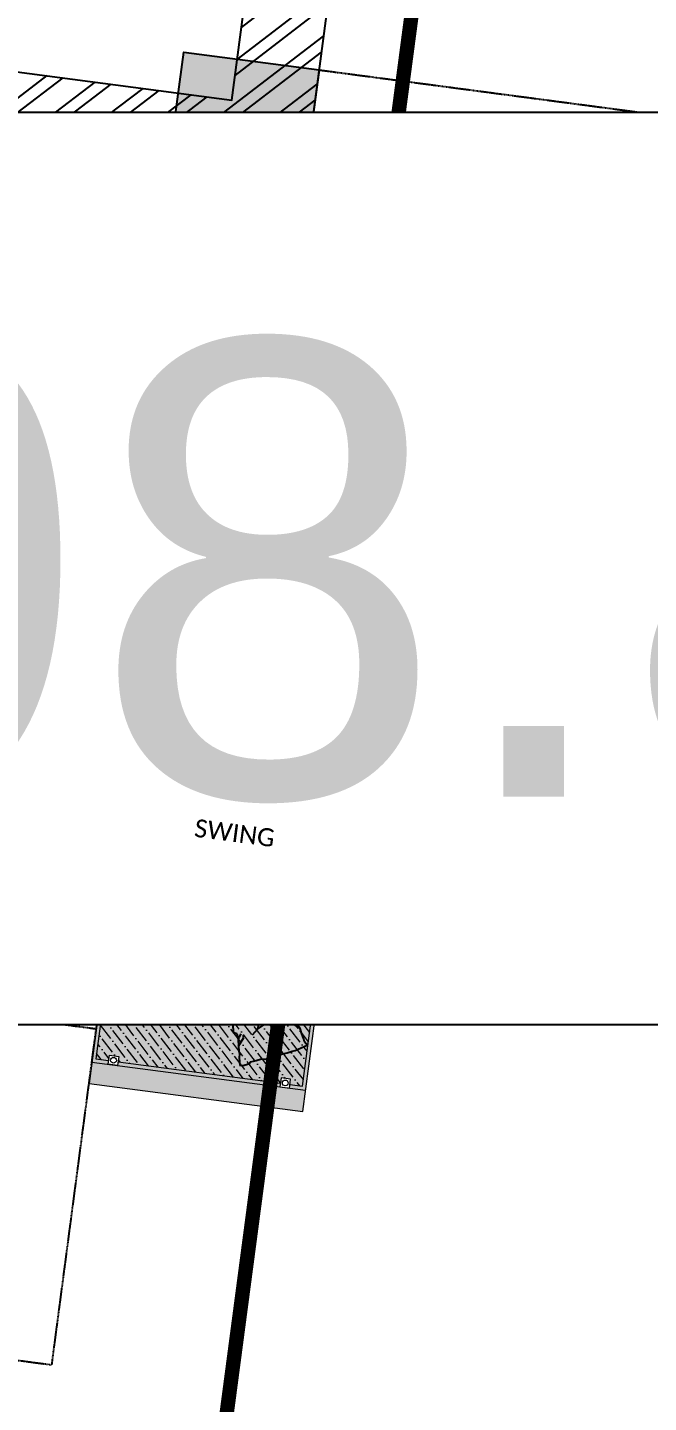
# Model space of a CAD drawing. Header units: millimetres. Extents: x -176651 to 424033, y -469666 to 486614.
# Drawn here: x 136760 to 138488, y 90617 to 94443 of the extents above; entities that cross this region are included whole.
import ezdxf

# ---------------------------------------------------------------- set-up
doc = ezdxf.new("R2010")
doc.units = ezdxf.units.MM
doc.linetypes.add('1625_East Villa$0$DASHED', pattern=[0.75, 0.5, -0.25])
doc.linetypes.add('1625E_Roof Plan$0$DASHED', pattern=[0.75, 0.5, -0.25])
for name, color, linetype in [('1625_East Villa$0$ad-Elevation 10', 8, 'Continuous'), ('1625_East Villa$0$ad-Furniture', 8, 'Continuous'), ('1625_East Villa$0$ad-Wall', 8, 'Continuous'), ('1625_East Villa$0$ad-Wall hatch', 8, 'Continuous'), ('1625E_Columns$0$ad-Column', 8, 'Continuous'), ('1625E_Columns$0$ad-Column Hatch', 8, 'Continuous'), ('1625E_Roof Plan$0$ad-Primary Roof', 8, 'Continuous'), ('Site Levels$0$ad-Lvl-Plinth', 30, 'Continuous')]:
    doc.layers.add(name, color=color, linetype=linetype)
doc.styles.add('1625_East Villa$0$Standard', font='calibril.ttf')
doc.styles.add('Site Levels$0$Sections_The woods Site plan_Entrances$0$Standard', font='arial.ttf')

# ---------------------------------------------------------------- blocks, each defined once
blk = doc.blocks.new('1625_East Villa$0$zw$2978')
at = {"layer": '1625_East Villa$0$ad-Furniture'}
for p, q in [((-315, 315), (-315, 1740)), ((-285, 285), (-285, 1740)), ((-315, 315), (-2450, 315)), ((-285, 285), (-2450, 285))]:
    blk.add_line(p, q, dxfattribs=at)
for points in [[(0, 1740), (-600, 1740), (-600, 600), (-2450, 600), (-2450, 0), (0, 0)], [(-550, 1695), (-550, 1665), (-50, 1665), (-50, 1695)], [(-550, 1625), (-550, 1595), (-50, 1595), (-50, 1625)], [(-550, 1555), (-550, 1525), (-50, 1475), (-50, 1505)], [(-550, 1425), (-550, 1395), (-50, 1395), (-50, 1425)], [(-550, 1355), (-550, 1325), (-50, 1325), (-50, 1355)], [(-550, 1285), (-550, 1255), (-50, 1255), (-50, 1285)], [(-550, 1215), (-550, 1185), (-50, 1185), (-50, 1215)], [(-550, 1145), (-550, 1115), (-50, 1115), (-50, 1145)], [(-550, 1100), (-550, 1070), (-50, 1020), (-50, 1050)], [(-550, 970), (-550, 940), (-50, 940), (-50, 970)], [(-550, 900), (-550, 870), (-50, 870), (-50, 900)], [(-550, 830), (-550, 800), (-50, 800), (-50, 830)], [(-550, 785), (-550, 755), (-50, 705), (-50, 735)], [(-550, 655), (-550, 625), (-50, 625), (-50, 655)], [(-550, 585), (-550, 555), (-50, 555), (-50, 585)], [(-2355, 50), (-2325, 50), (-2325, 550), (-2355, 550)], [(-2285, 50), (-2255, 50), (-2255, 550), (-2285, 550)], [(-2215, 50), (-2185, 50), (-2185, 550), (-2215, 550)], [(-2170, 50), (-2140, 50), (-2090, 550), (-2120, 550)], [(-2040, 50), (-2010, 50), (-2010, 550), (-2040, 550)], [(-1970, 50), (-1940, 50), (-1940, 550), (-1970, 550)], [(-1900, 50), (-1870, 50), (-1870, 550), (-1900, 550)], [(-1855, 50), (-1825, 50), (-1775, 550), (-1805, 550)], [(-1725, 50), (-1695, 50), (-1695, 550), (-1725, 550)], [(-1655, 50), (-1625, 50), (-1625, 550), (-1655, 550)], [(-1585, 50), (-1555, 50), (-1555, 550), (-1585, 550)], [(-1540, 50), (-1510, 50), (-1460, 550), (-1490, 550)], [(-1410, 50), (-1380, 50), (-1380, 550), (-1410, 550)], [(-1340, 50), (-1310, 50), (-1310, 550), (-1340, 550)], [(-1270, 50), (-1240, 50), (-1240, 550), (-1270, 550)], [(-1197.7, 50), (-1167.7, 50), (-1167.7, 550), (-1197.7, 550)], [(-1152.7, 50), (-1122.7, 50), (-1072.7, 550), (-1102.7, 550)], [(-1022.7, 50), (-992.7, 50), (-992.7, 550), (-1022.7, 550)], [(-952.7, 50), (-922.7, 50), (-922.7, 550), (-952.7, 550)], [(-882.7, 50), (-852.7, 50), (-852.7, 550), (-882.7, 550)], [(-810.5, 50), (-780.5, 50), (-780.5, 550), (-810.5, 550)], [(-765.5, 50), (-735.5, 50), (-685.5, 550), (-715.5, 550)]]:
    blk.add_lwpolyline(points, close=True, dxfattribs=at)
blk = doc.blocks.new('1625_East Villa$0$zw$140E')
at = {"layer": '1625_East Villa$0$ad-Furniture', "linetype": 'ByBlock'}
for p, q in [((-154.8, 289.1), (-188.1, 255.9)), ((-142.5, 246.4), (-154.8, 289.1)), ((-223.2, 224.5), (-259.3, 194.1)), ((-211.8, 241.6), (-223.2, 224.5)), ((-183.3, 246.4), (-213.7, 222.6)), ((-188.1, 255.9), (-211.8, 241.6)), ((-164.3, 241.6), (-161.5, 203.6)), ((-135.8, 236.9), (-142.5, 246.4)), ((-112.1, 210.3), (-135.8, 236.9)), ((-88.3, 177), (-112.1, 210.3)), ((-349.6, 137.1), (-370.5, 129.5)), ((-318.2, 148.5), (-349.6, 137.1)), ((-349.6, 137.1), (-302.1, 124.8)), ((-294.5, 162.8), (-318.2, 148.5)), ((-318.2, 148.5), (-308.7, 146.6)), ((-308.7, 146.6), (-289.7, 141.9)), ((-302.1, 124.8), (-292.6, 132.4)), ((-292.6, 181.8), (-294.5, 162.8)), ((-259.3, 194.1), (-292.6, 181.8)), ((-283.1, 179.9), (-283.1, 179.9)), ((-66.5, 143.8), (-88.3, 177)), ((-28.5, 96.3), (-66.5, 143.8)), ((-401.8, 118.1), (-435.1, 103.9)), ((-435.1, 103.9), (-427.5, 84.9)), ((-435.1, 103.9), (-435.1, 103.9)), ((-427.5, 84.9), (-413.2, 61.1)), ((-382.8, 122.9), (-401.8, 118.1)), ((-370.5, 129.5), (-382.8, 122.9)), ((-245.1, 75.4), (-280.2, 91.5)), ((-216.6, 77.3), (-245.1, 75.4)), ((-245.1, 75.4), (-211.8, 48.8)), ((-192.8, 53.5), (-216.6, 77.3)), ((-17.1, 56.4), (-28.5, 96.3)), ((-413.2, 61.1), (-403.7, 61.1)), ((-403.7, 61.1), (-397.1, 48.8)), ((-397.1, 48.8), (-389.5, 37.4)), ((-389.5, 37.4), (-375.2, 15.5)), ((-375.2, 15.5), (-370.5, -5.4)), ((-375.2, 15.5), (-375.2, 15.5)), ((-211.8, 48.8), (-197.6, 37.4)), ((-197.6, 37.4), (-175.7, 1.3)), ((-133, 13.6), (-192.8, 53.5)), ((-175.7, 1.3), (-169.1, -10.1)), ((-17.1, 18.4), (-52.2, 34.5)), ((0, 4.1), (-42.7, -14.9)), ((-19, 46.9), (-17.1, 56.4)), ((-12.3, 37.4), (-19, 46.9)), ((20.9, 18.4), (-12.3, 37.4)), ((-12.3, -13), (30.4, 8.9)), ((30.4, 8.9), (20.9, 18.4)), ((-370.5, -5.4), (-346.7, -29.1)), ((-346.7, -29.1), (-340.1, -51)), ((-346.7, -29.1), (-346.7, -29.1)), ((-340.1, -51), (-332.5, -57.6)), ((-332.5, -57.6), (-325.8, -69)), ((-173.8, -73.8), (-159.6, -57.6)), ((-140.6, -62.4), (-154.8, -76.6)), ((-126.3, -46.2), (-140.6, -62.4)), ((-112.1, -67.1), (-97.8, -43.4)), ((-97.8, -43.4), (-55.1, -24.4)), ((-55.1, -24.4), (-12.3, -13)), ((-325.8, -69), (-311.6, -92.8)), ((-311.6, -92.8), (-297.3, -114.6)), ((-297.3, -114.6), (-289.7, -126)), ((-289.7, -126), (-249.8, -173.5)), ((-204.2, -133.6), (-183.3, -119.4)), ((-183.3, -119.4), (-175.7, -92.8)), ((-183.3, -119.4), (-166.2, -95.6)), ((-175.7, -92.8), (-173.8, -73.8)), ((-166.2, -95.6), (-154.8, -76.6)), ((-154.8, -76.6), (-123.5, -73.8)), ((-123.5, -73.8), (-112.1, -67.1)), ((-249.8, -173.5), (-237.5, -157.4)), ((-237.5, -157.4), (-226.1, -149.8)), ((-226.1, -149.8), (-204.2, -133.6))]:
    blk.add_line(p, q, dxfattribs=at)
blk = doc.blocks.new('1625_East Villa$0$zw$B417')
at = {"layer": '1625_East Villa$0$ad-Furniture', "lineweight": 5, "ltscale": 1.8, "transparency": 33554559}
h = blk.add_hatch(color=33, dxfattribs=at)
h.dxf.hatch_style = 1
h.set_gradient(color1=(204, 153, 102), color2=(153, 114, 0), tint=0.11)
h.paths.add_polyline_path([(-640, 300), (-700, 300), (-700, -300), (-640, -300)])
h = blk.add_hatch(color=33, dxfattribs=at)
h.dxf.hatch_style = 1
h.set_gradient(color1=(204, 153, 102), color2=(153, 114, 0), tint=0.11)
h.paths.add_polyline_path([(640, 300), (-640, 300), (-640, 254.3), (-630, 254.3), (-630, 290), (630, 290), (630, 254.3), (640, 254.3)])
h.paths.add_polyline_path([(-630, 227.9), (-640, 227.9), (-640, -227.9), (-630, -227.9)])
h.paths.add_polyline_path([(-630, -254.3), (-640, -254.3), (-640, -300), (640, -300), (640, -254.3), (630, -254.3), (630, -290), (-630, -290)])
h.paths.add_polyline_path([(640, 227.9), (630, 227.9), (630, -227.9), (640, -227.9)])
h = blk.add_hatch(color=33, dxfattribs=at)
h.dxf.hatch_style = 1
h.set_gradient(color1=(204, 153, 102), color2=(153, 114, 0), tint=1)
h.paths.add_polyline_path([(630, 227.9), (614.7, 227.9), (614.7, 254.3), (630, 254.3), (630, 290), (-630, 290), (-630, 254.3), (-614.7, 254.3), (-614.7, 227.9), (-630, 227.9), (-630, -227.9), (-614.7, -227.9), (-614.7, -254.3), (-630, -254.3), (-630, -290), (630, -290), (630, -254.3), (614.7, -254.3), (614.7, -227.9), (630, -227.9)])
at = {"layer": '1625_East Villa$0$ad-Furniture', "lineweight": 5, "ltscale": 0.1, "transparency": 33554585}
h = blk.add_hatch(dxfattribs=at)
h.set_pattern_fill('ANSI36', color=33, scale=150)
h.set_pattern_definition([(45, (-630, -90), (9.9437, 36.4602), [46.875, -9.375, 0, -9.375])])
h.paths.add_polyline_path([(-630, -227.9), (-614.7, -227.9), (-614.7, -254.3), (-630, -254.3), (-630, -290), (630, -290), (630, -54.3), (614.7, -54.3), (614.7, -27.9), (630, -27.9), (630, 227.9), (614.7, 227.9), (614.7, 254.3), (630, 254.3), (630, 290), (-630, 290), (-630, 254.3), (-614.7, 254.3), (-614.7, 227.9), (-630, 227.9)])
at = {"layer": '1625_East Villa$0$ad-Furniture', "lineweight": 5, "ltscale": 1.8, "transparency": 33554559}
h = blk.add_hatch(color=33, dxfattribs=at)
h.dxf.hatch_style = 1
h.set_gradient(color1=(204, 153, 102), color2=(153, 114, 0), tint=0.11)
h.paths.add_polyline_path([(700, 300), (640, 300), (640, -300), (700, -300)])
at = {"layer": '1625_East Villa$0$ad-Furniture', "lineweight": 13, "ltscale": 1.8}
for p, q in [((-700, 300), (-700, -300)), ((700, 300), (-700, 300)), ((-640, 300), (-640, -300)), ((640, -300), (640, 300)), ((700, -300), (700, 300)), ((-700, -300), (700, -300))]:
    blk.add_line(p, q, dxfattribs=at)
at = {"layer": '1625_East Villa$0$ad-Furniture', "lineweight": 5, "ltscale": 1.8}
for points in [[(630, 254.3), (630, 290), (-630, 290), (-630, 254.3)], [(-630, 227.9), (-630, -227.9)], [(630, -227.9), (630, 227.9)], [(-630, -254.3), (-630, -290), (630, -290), (630, -254.3)]]:
    blk.add_lwpolyline(points, dxfattribs=at)
for points in [[(-640, 254.3), (-614.7, 254.3), (-614.7, 227.9), (-640, 227.9)], [(640, 254.3), (614.7, 254.3), (614.7, 227.9), (640, 227.9)], [(-640, -254.3), (-614.7, -254.3), (-614.7, -227.9), (-640, -227.9)], [(640, -254.3), (614.7, -254.3), (614.7, -227.9), (640, -227.9)]]:
    blk.add_lwpolyline(points, close=True, dxfattribs=at)
for centre in [(-627.3, 241.1), (627.3, 241.1), (-627.3, -241.1), (627.3, -241.1)]:
    blk.add_circle(centre, 8.08, dxfattribs=at)
at = {"layer": '1625_East Villa$0$ad-Furniture', "xscale": 0.5837352507875139, "yscale": 0.5837352507875139, "zscale": 0.5837352507875139, "rotation": 350.4651055958084}
for p in [(-219.9, -175.7), (460.6, -202.7), (-354.9, -211.7), (552.4, -226.1)]:
    blk.add_blockref('1625_East Villa$0$zw$140E', p, dxfattribs=at)
at = {"layer": '1625_East Villa$0$ad-Furniture', "insert": (43.8, -10.5), "char_height": 50, "width": 284.463, "attachment_point": 5, "rotation": 270, "style": '1625_East Villa$0$Standard'}
blk.add_mtext('SWING', dxfattribs=at)
blk = doc.blocks.new('1625_East Villa$0$zw$DAD3')
at = {"layer": '1625_East Villa$0$ad-Elevation 10', "linetype": '1625_East Villa$0$DASHED'}
blk.add_lwpolyline([(0, -2980), (3365, -2980), (3365, 0), (0, 0)], close=True, dxfattribs=at)
for points in [[(0, -943.3), (3365, -943.3)], [(0, -1043.3), (3365, -1043.3)], [(0, -1936.7), (3365, -1936.7)], [(0, -2036.7), (3365, -2036.7)]]:
    blk.add_lwpolyline(points, dxfattribs=at)
blk = doc.blocks.new('1625_East Villa$0$zw$D46D')
at = {"layer": '1625_East Villa$0$ad-Furniture', "linetype": '1625_East Villa$0$DASHED'}
for points in [[(7240, 8875), (11890, 8875)], [(7240, 8645), (11890, 8645)]]:
    blk.add_lwpolyline(points, dxfattribs=at)
at = {"layer": '1625_East Villa$0$ad-Furniture'}
blk.add_blockref('1625_East Villa$0$zw$2978', (7010, 8760), dxfattribs=at)
at = {"layer": '1625_East Villa$0$ad-Furniture', "rotation": 90}
blk.add_blockref('1625_East Villa$0$zw$B417', (7275, 6695), dxfattribs=at)
at = {"layer": '1625_East Villa$0$ad-Furniture'}
blk.add_blockref('1625_East Villa$0$zw$DAD3', (3610, 8185), dxfattribs=at)
blk = doc.blocks.new('1625_East Villa$0$zw$42B5')
at = {"layer": '1625_East Villa$0$ad-Wall hatch', "transparency": 33554610}
h = blk.add_hatch(dxfattribs=at)
h.set_pattern_fill('ANSI32', color=256, scale=10)
h.set_pattern_definition([(45, (-1040635.14, 674820.02), (-67.351921, 67.351921), []), (45, (-1040590.24, 674820.02), (-67.351921, 67.351921), [])])
h.paths.add_polyline_path([(12120, 13620), (12120, 10220), (11890, 10220), (11890, 13390), (7240, 13390), (7240, 8645), (4245, 8645), (4245, 8875), (4445, 8875), (4445, 9370), (4560, 9370), (4560, 8760), (7010, 8760), (7010, 10500), (6360, 10500), (6360, 10615), (7010, 10615), (7010, 13390), (4560, 13390), (4560, 10615), (5560, 10615), (5560, 10500), (4445, 10500), (4445, 13390), (230, 13390), (230, 8875), (3345, 8875), (3345, 8645), (3060, 8645), (3060, 4745), (3345, 4745), (3345, 4515), (230, 4515), (230, 230), (4995, 230), (4995, 3130), (6060, 3130), (6060, 3015), (5110, 3015), (5110, 230), (8310, 230), (8310, 3015), (6860, 3015), (6860, 3130), (8310, 3130), (8310, 4630), (5110, 4630), (5110, 3930), (4995, 3930), (4995, 4515), (4245, 4515), (4245, 4745), (8540, 4745), (8540, 230), (9240, 230), (9240, 0), (0, 0), (0, 4745), (2830, 4745), (2830, 8645), (0, 8645), (0, 13620)])
at = {"layer": '1625_East Villa$0$ad-Wall'}
for points in [[(7240, 13390), (7240, 8645), (4245, 8645)], [(4560, 8760), (7010, 8760), (7010, 10500)]]:
    blk.add_lwpolyline(points, dxfattribs=at)
blk = doc.blocks.new('1625E_Roof Plan')
at = {"layer": '1625E_Roof Plan$0$ad-Primary Roof', "linetype": '1625E_Roof Plan$0$DASHED', "ltscale": 2, "const_width": 40}
blk.add_lwpolyline([(7475, 9770), (7475, 2255)], dxfattribs=at)
blk = doc.blocks.new('1625E_Columns$0$zw$6AA0')
at = {"layer": '1625E_Columns$0$ad-Column Hatch', "transparency": 33554687}
h = blk.add_hatch(color=256, dxfattribs=at)
h.dxf.hatch_style = 1
h.paths.add_polyline_path([(0, -230), (380, -230), (380, 0), (0, 0)])
at = {"layer": '1625E_Columns$0$ad-Column'}
blk.add_lwpolyline([(0, -230), (380, -230), (380, 0), (0, 0)], close=True, dxfattribs=at)
blk = doc.blocks.new('1625E_Columns')
at = {"layer": '1625E_Columns$0$ad-Column', "xscale": -1, "rotation": 359.9999999999997}
blk.add_blockref('1625E_Columns$0$zw$6AA0', (7240, 8875), dxfattribs=at)
blk = doc.blocks.new('1625_East Villa')
at = {"layer": '1625_East Villa$0$ad-Furniture'}
blk.add_blockref('1625_East Villa$0$zw$D46D', (0, 0), dxfattribs=at)
at = {"layer": '1625_East Villa$0$ad-Wall'}
blk.add_blockref('1625_East Villa$0$zw$42B5', (0, 0), dxfattribs=at)
for name in ['1625E_Roof Plan', '1625E_Columns']:
    blk.add_blockref(name, (0, 0))
blk = doc.blocks.new("All Plot's Villa Plans")
at = {"ltscale": 5, "rotation": 352.4703876422526}
blk.add_blockref('1625_East Villa', (129230.4, 86475.4), dxfattribs=at)
blk = doc.blocks.new('Site Levels$0$zw$63CD')
at = {"layer": 'Site Levels$0$ad-Lvl-Plinth', "insert": (143657.9, -6490.4), "char_height": 1269.985, "width": 5416.267, "attachment_point": 5, "style": 'Site Levels$0$Sections_The woods Site plan_Entrances$0$Standard', "bg_fill": 19, "box_fill_scale": 1.5, "bg_fill_color": 257, "bg_fill_transparency": 0}
blk.add_mtext('\\pxt4;498.85', dxfattribs=at)
blk = doc.blocks.new('Site Levels')
at = {"layer": 'Site Levels$0$ad-Lvl-Plinth', "ltscale": 5}
blk.add_blockref('Site Levels$0$zw$63CD', (-5982.9, 99418.6), dxfattribs=at)

msp = doc.modelspace()

# ---------------------------------------------------------------- block references
at = {"ltscale": 5}
msp.add_blockref("All Plot's Villa Plans", (0, 0), dxfattribs=at)

# ---------------------------------------------------------------- next in the draw order: block references
msp.add_blockref('Site Levels', (0, 0), dxfattribs=at)

doc.saveas('drawing.dxf')
